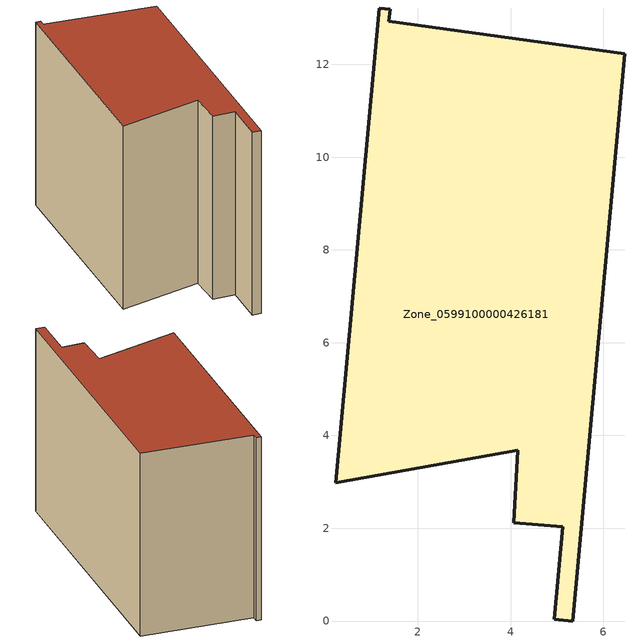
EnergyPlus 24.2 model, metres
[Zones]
Zone_0599100000426181
 floor ground (C_G): 1.4,13.2 1.37,12.93 6.46,12.23 5.34,0 4.94,0.04 5.12,2.03 4.07,2.11 4.15,3.69 0.23,2.98 1.17,13.22 z0
 wall outside (C_F): 5.12,2.03 4.94,0.04 5.34,0 6.46,12.23 1.37,12.93 1.4,13.2 1.17,13.22 0.23,2.98 4.15,3.69 4.07,2.11 5.12,2.03 z0:8.86
 roof outside (C_R): 6.46,12.23 1.37,12.93 1.4,13.2 1.17,13.22 0.23,2.98 4.15,3.69 4.07,2.11 5.12,2.03 4.94,0.04 5.34,0 z8.86
[BUILDING]
Pand.0599100000426181: North Axis=0; Terrain=City; Loads Convergence Tolerance Value=0.04; Temperature Convergence Tolerance Value=0.4; Solar Distribution=FullExterior; Maximum Number of Warmup Days=25; Minimum Number of Warmup Days=1
[Site:Location]
Rotterdam.The.Hague.AP_ZH_NLD Design_Conditions: Latitude=51.96; Longitude=4.45; Time Zone=1; Elevation=-4.5
[SITE:GROUNDTEMPERATURE:BUILDINGSURFACE]
18, 18, 18, 18, 18, 18, 18, 18, 18, 18, 18, 18
[MATERIAL] Thermal Absorptance=0.9; Solar Absorptance=0.7; Visible Absorptance=0.7
Name | Roughness | Thickness | Conductivity | Density | Specific Heat
G.TI.2006-2014 | MediumSmooth | 0.15 | 0.06 | 540 | 1210
F.TI.2006-2014 | Rough | 0.3 | 0.12 | 1920 | 840
R.TI.2006-2014 | MediumRough | 0.2 | 0.08 | 1500 | 1000
[CONSTRUCTION]
C_G: G.TI.2006-2014
C_F: F.TI.2006-2014
C_R: R.TI.2006-2014
[ZONE]
Zone_0599100000426181: Type=1; Multiplier=1; Ceiling Height=Autocalculate; Volume=Autocalculate; Floor Area=autocalculate; Part of Total Floor Area=Yes
[ZONEINFILTRATION:DESIGNFLOWRATE]
Infil_Zone_0599100000426181: Zone or ZoneList or Space or SpaceList=Zone_0599100000426181; Schedule=AlwaysOn; Design Flow Rate Calculation Method=Flow/Area; Flow Rate per Floor Area=0.0015; Constant Term Coefficient=1; Temperature Term Coefficient=0; Velocity Term Coefficient=0; Velocity Squared Term Coefficient=0
[HVACTEMPLATE:ZONE:IDEALLOADSAIRSYSTEM]
Zone_0599100000426181: Maximum Heating Supply Air Temperature=50; Minimum Cooling Supply Air Temperature=13; Maximum Heating Supply Air Humidity Ratio=0.0156; Minimum Cooling Supply Air Humidity Ratio=0.0077; Heating Limit=NoLimit; Cooling Limit=NoLimit; Dehumidification Control Type=ConstantSensibleHeatRatio; Cooling Sensible Heat Ratio=0.7; Dehumidification Setpoint=60; Humidification Control Type=None; Humidification Setpoint=30; Outdoor Air Method=None; Outdoor Air Flow Rate per Person=0.00944; Outdoor Air Flow Rate per Zone Floor Area=0; Outdoor Air Flow Rate per Zone=0; Demand Controlled Ventilation Type=None; Outdoor Air Economizer Type=NoEconomizer; Heat Recovery Type=None; Sensible Heat Recovery Effectiveness=0.7; Latent Heat Recovery Effectiveness=0.65
[ZONECONTROL:THERMOSTAT]
ThermostatControl_Zone_0599100000426181: Zone or ZoneList=Zone_0599100000426181; Control Type Schedule=DualSetpointControlType; Control 1=Thermostat_Zone_0599100000426181; Temperature Difference Between Cutout And Setpoint=0
[THERMOSTATSETPOINT:DUALSETPOINT]
Thermostat_Zone_0599100000426181: Heating Setpoint Temperature Schedule=HeatingSetpoint_Zone_0599100000426181; Cooling Setpoint Temperature Schedule=CoolingSetpoint_Zone_0599100000426181
[SCHEDULE:COMPACT]
HeatingSetpoint_Zone_0599100000426181: Through: 12/31, For: AllDays, Until: 24:00, 21
CoolingSetpoint_Zone_0599100000426181: Through: 12/31, For: AllDays, Until: 24:00, 24
DualSetpointControlType: Through: 12/31, For: AllDays, Until: 24:00, 4
AlwaysOn: Through: 12/31, For: AllDays, Until: 24:00, 1
